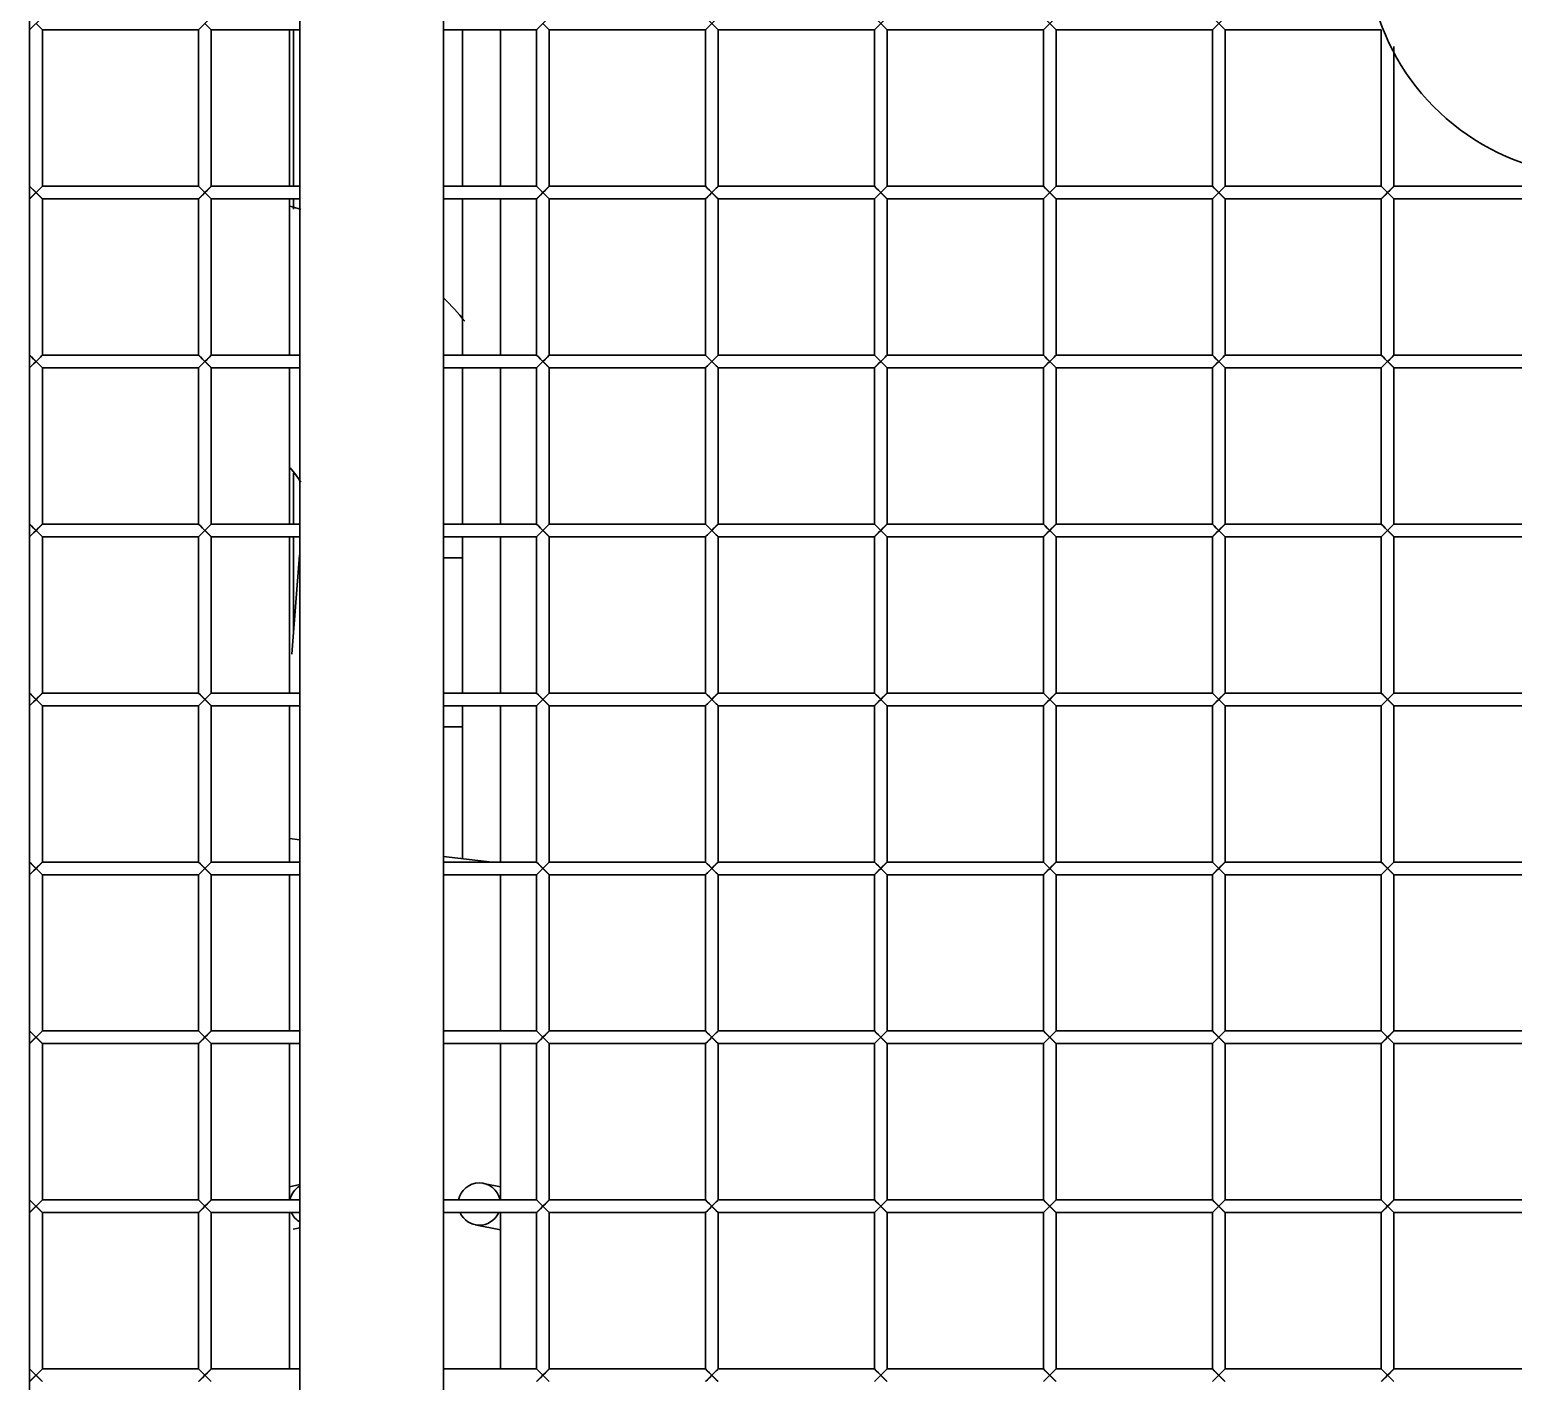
# Model space of a CAD drawing. Header units: millimetres. Extents: x 32496 to 166256, y 3504 to 23939.
# Drawn here: x 72021.5 to 72372.8, y 14209.7 to 14529.7 of the extents above; entities that cross this region are included whole.
import ezdxf

# ---------------------------------------------------------------- set-up
doc = ezdxf.new("R2010")
doc.units = ezdxf.units.MM
doc.layers.get('0').update_dxf_attribs({"lineweight": 35})

# ---------------------------------------------------------------- blocks, each defined once
blk = doc.blocks.new('8-1250')
at = {"linetype": 'Continuous'}
for p, q in [((-960.63, -32393.79), (-960.63, -33324.79)), ((-926.63, -32393.79), (-926.63, -33324.79)), ((-1024.63, -33311.79), (-1024.63, -32408.79)), ((-1024.63, -32441.79), (-1021.63, -32438.79)), ((-1021.63, -32441.79), (-1023.13, -32440.29)), ((-984.63, -32441.79), (-981.63, -32438.79)), ((-981.63, -32441.79), (-983.13, -32440.29)), ((-904.63, -32441.79), (-901.63, -32438.79)), ((-901.63, -32441.79), (-903.13, -32440.29)), ((-864.63, -32441.79), (-861.63, -32438.79)), ((-864.63, -32438.79), (-861.63, -32441.79)), ((-824.63, -32441.79), (-821.63, -32438.79)), ((-824.63, -32438.79), (-821.63, -32441.79)), ((-784.63, -32441.79), (-781.63, -32438.79)), ((-784.63, -32438.79), (-781.63, -32441.79)), ((-744.63, -32441.79), (-741.63, -32438.79)), ((-744.63, -32438.79), (-741.63, -32441.79)), ((-1021.63, -32441.79), (-1021.63, -32478.79)), ((-1021.63, -32441.79), (-984.63, -32441.79)), ((-984.63, -32441.79), (-984.63, -32478.79)), ((-981.63, -32441.79), (-981.63, -32478.79)), ((-981.63, -32441.79), (-960.63, -32441.79)), ((-963.13, -32478.79), (-963.13, -32441.79)), ((-962.13, -32441.79), (-962.13, -32478.79)), ((-926.63, -32441.79), (-904.63, -32441.79)), ((-922.13, -32441.79), (-922.13, -32478.79)), ((-913.13, -32441.79), (-913.13, -32478.79)), ((-904.63, -32441.79), (-904.63, -32478.79)), ((-901.63, -32441.79), (-901.63, -32478.79)), ((-901.63, -32441.79), (-864.63, -32441.79)), ((-864.63, -32441.79), (-864.63, -32478.79)), ((-861.63, -32441.79), (-861.63, -32478.79)), ((-861.63, -32441.79), (-824.63, -32441.79)), ((-824.63, -32441.79), (-824.63, -32478.79)), ((-821.63, -32441.79), (-821.63, -32478.79)), ((-821.63, -32441.79), (-784.63, -32441.79)), ((-784.63, -32441.79), (-784.63, -32478.79)), ((-781.63, -32441.79), (-781.63, -32478.79)), ((-781.63, -32441.79), (-744.63, -32441.79)), ((-744.63, -32441.79), (-744.63, -32478.79)), ((-741.63, -32441.79), (-741.63, -32478.79)), ((-741.63, -32441.79), (-704.63, -32441.79)), ((-704.63, -32441.79), (-704.63, -32478.79)), ((-701.63, -32445.73), (-701.63, -32478.79)), ((-1024.63, -32481.79), (-1021.63, -32478.79)), ((-1024.63, -32478.79), (-1023.13, -32480.29)), ((-1021.63, -32478.79), (-984.63, -32478.79)), ((-984.63, -32481.79), (-981.63, -32478.79)), ((-984.63, -32478.79), (-983.13, -32480.29)), ((-981.63, -32478.79), (-960.63, -32478.79)), ((-926.63, -32478.79), (-904.63, -32478.79)), ((-904.63, -32481.79), (-901.63, -32478.79)), ((-904.63, -32478.79), (-901.63, -32481.79)), ((-901.63, -32478.79), (-864.63, -32478.79)), ((-864.63, -32481.79), (-861.63, -32478.79)), ((-864.63, -32478.79), (-861.63, -32481.79)), ((-861.63, -32478.79), (-824.63, -32478.79)), ((-824.63, -32481.79), (-821.63, -32478.79)), ((-824.63, -32478.79), (-821.63, -32481.79)), ((-821.63, -32478.79), (-784.63, -32478.79)), ((-784.63, -32481.79), (-781.63, -32478.79)), ((-784.63, -32478.79), (-781.63, -32481.79)), ((-781.63, -32478.79), (-744.63, -32478.79)), ((-744.63, -32481.79), (-741.63, -32478.79)), ((-744.63, -32478.79), (-741.63, -32481.79)), ((-741.63, -32478.79), (-704.63, -32478.79)), ((-704.63, -32481.79), (-701.63, -32478.79)), ((-704.63, -32478.79), (-701.63, -32481.79)), ((-701.63, -32478.79), (-664.63, -32478.79)), ((-1021.63, -32481.79), (-1023.13, -32480.29)), ((-1021.63, -32481.79), (-1021.63, -32518.79)), ((-1021.63, -32481.79), (-984.63, -32481.79)), ((-984.63, -32481.79), (-984.63, -32518.79)), ((-981.63, -32481.79), (-983.13, -32480.29)), ((-981.63, -32481.79), (-981.63, -32518.79)), ((-981.63, -32481.79), (-960.63, -32481.79)), ((-963.13, -32518.79), (-963.13, -32481.79)), ((-962.13, -32481.79), (-962.13, -32484.2)), ((-926.63, -32481.79), (-904.63, -32481.79)), ((-922.13, -32481.79), (-922.13, -32518.79)), ((-913.13, -32481.79), (-913.13, -32518.79)), ((-904.63, -32481.79), (-904.63, -32518.79)), ((-901.63, -32481.79), (-901.63, -32518.79)), ((-901.63, -32481.79), (-864.63, -32481.79)), ((-864.63, -32481.79), (-864.63, -32518.79)), ((-861.63, -32481.79), (-861.63, -32518.79)), ((-861.63, -32481.79), (-824.63, -32481.79)), ((-824.63, -32481.79), (-824.63, -32518.79)), ((-821.63, -32481.79), (-821.63, -32518.79)), ((-821.63, -32481.79), (-784.63, -32481.79)), ((-784.63, -32481.79), (-784.63, -32518.79)), ((-781.63, -32481.79), (-781.63, -32518.79)), ((-781.63, -32481.79), (-744.63, -32481.79)), ((-744.63, -32481.79), (-744.63, -32518.79)), ((-741.63, -32481.79), (-741.63, -32518.79)), ((-741.63, -32481.79), (-704.63, -32481.79)), ((-704.63, -32481.79), (-704.63, -32518.79)), ((-701.63, -32481.79), (-701.63, -32518.79)), ((-701.63, -32481.79), (-664.63, -32481.79)), ((-1024.63, -32521.79), (-1021.63, -32518.79)), ((-1024.63, -32518.79), (-1023.13, -32520.29)), ((-1021.63, -32521.79), (-1023.13, -32520.29)), ((-1021.63, -32518.79), (-984.63, -32518.79)), ((-1021.63, -32521.79), (-1021.63, -32558.79)), ((-1021.63, -32521.79), (-984.63, -32521.79)), ((-984.63, -32521.79), (-981.63, -32518.79)), ((-984.63, -32518.79), (-983.13, -32520.29)), ((-984.63, -32521.79), (-984.63, -32558.79)), ((-981.63, -32521.79), (-983.13, -32520.29)), ((-981.63, -32518.79), (-960.63, -32518.79)), ((-981.63, -32521.79), (-981.63, -32558.79)), ((-981.63, -32521.79), (-960.63, -32521.79)), ((-963.13, -32558.79), (-963.13, -32521.79)), ((-926.63, -32518.79), (-904.63, -32518.79)), ((-926.63, -32521.79), (-904.63, -32521.79)), ((-922.13, -32521.79), (-922.13, -32558.79)), ((-913.13, -32521.79), (-913.13, -32558.79)), ((-904.63, -32521.79), (-901.63, -32518.79)), ((-904.63, -32518.79), (-901.63, -32521.79)), ((-904.63, -32521.79), (-904.63, -32558.79)), ((-901.63, -32518.79), (-864.63, -32518.79)), ((-901.63, -32521.79), (-901.63, -32558.79)), ((-901.63, -32521.79), (-864.63, -32521.79)), ((-864.63, -32521.79), (-861.63, -32518.79)), ((-864.63, -32518.79), (-861.63, -32521.79)), ((-864.63, -32521.79), (-864.63, -32558.79)), ((-861.63, -32518.79), (-824.63, -32518.79)), ((-861.63, -32521.79), (-861.63, -32558.79)), ((-861.63, -32521.79), (-824.63, -32521.79)), ((-824.63, -32521.79), (-821.63, -32518.79)), ((-824.63, -32518.79), (-821.63, -32521.79)), ((-824.63, -32521.79), (-824.63, -32558.79)), ((-821.63, -32518.79), (-784.63, -32518.79)), ((-821.63, -32521.79), (-821.63, -32558.79)), ((-821.63, -32521.79), (-784.63, -32521.79)), ((-784.63, -32521.79), (-781.63, -32518.79)), ((-784.63, -32518.79), (-781.63, -32521.79)), ((-784.63, -32521.79), (-784.63, -32558.79)), ((-781.63, -32518.79), (-744.63, -32518.79)), ((-781.63, -32521.79), (-781.63, -32558.79)), ((-781.63, -32521.79), (-744.63, -32521.79)), ((-744.63, -32521.79), (-741.63, -32518.79)), ((-744.63, -32518.79), (-741.63, -32521.79)), ((-744.63, -32521.79), (-744.63, -32558.79)), ((-741.63, -32518.79), (-704.63, -32518.79)), ((-741.63, -32521.79), (-741.63, -32558.79)), ((-741.63, -32521.79), (-704.63, -32521.79)), ((-704.63, -32521.79), (-701.63, -32518.79)), ((-704.63, -32518.79), (-701.63, -32521.79)), ((-704.63, -32521.79), (-704.63, -32558.79)), ((-701.63, -32518.79), (-664.63, -32518.79)), ((-701.63, -32521.79), (-701.63, -32558.79)), ((-701.63, -32521.79), (-664.63, -32521.79)), ((-962.13, -32546.69), (-962.13, -32558.79)), ((-1024.63, -32561.79), (-1021.63, -32558.79)), ((-1024.63, -32558.79), (-1023.13, -32560.29)), ((-1021.63, -32561.79), (-1023.13, -32560.29)), ((-1021.63, -32558.79), (-984.63, -32558.79)), ((-984.63, -32561.79), (-981.63, -32558.79)), ((-984.63, -32558.79), (-981.63, -32561.79)), ((-981.63, -32558.79), (-960.63, -32558.79)), ((-926.63, -32558.79), (-904.63, -32558.79)), ((-904.63, -32561.79), (-901.63, -32558.79)), ((-904.63, -32558.79), (-901.63, -32561.79)), ((-901.63, -32558.79), (-864.63, -32558.79)), ((-864.63, -32561.79), (-861.63, -32558.79)), ((-864.63, -32558.79), (-861.63, -32561.79)), ((-861.63, -32558.79), (-824.63, -32558.79)), ((-824.63, -32561.79), (-821.63, -32558.79)), ((-824.63, -32558.79), (-821.63, -32561.79)), ((-821.63, -32558.79), (-784.63, -32558.79)), ((-784.63, -32561.79), (-781.63, -32558.79)), ((-784.63, -32558.79), (-781.63, -32561.79)), ((-781.63, -32558.79), (-744.63, -32558.79)), ((-744.63, -32561.79), (-741.63, -32558.79)), ((-744.63, -32558.79), (-741.63, -32561.79)), ((-741.63, -32558.79), (-704.63, -32558.79)), ((-704.63, -32561.79), (-701.63, -32558.79)), ((-704.63, -32558.79), (-701.63, -32561.79)), ((-701.63, -32558.79), (-664.63, -32558.79)), ((-1021.63, -32561.79), (-1021.63, -32598.79)), ((-1021.63, -32561.79), (-984.63, -32561.79)), ((-984.63, -32561.79), (-984.63, -32598.79)), ((-981.63, -32561.79), (-981.63, -32598.79)), ((-981.63, -32561.79), (-960.63, -32561.79)), ((-963.13, -32598.79), (-963.13, -32561.79)), ((-962.13, -32561.79), (-962.13, -32583.96)), ((-926.63, -32561.79), (-904.63, -32561.79)), ((-922.13, -32561.79), (-922.13, -32598.79)), ((-913.13, -32561.79), (-913.13, -32598.79)), ((-904.63, -32561.79), (-904.63, -32598.79)), ((-901.63, -32561.79), (-864.63, -32561.79)), ((-901.63, -32561.79), (-901.63, -32598.79)), ((-864.63, -32561.79), (-864.63, -32598.79)), ((-861.63, -32561.79), (-824.63, -32561.79)), ((-861.63, -32561.79), (-861.63, -32598.79)), ((-824.63, -32561.79), (-824.63, -32598.79)), ((-821.63, -32561.79), (-784.63, -32561.79)), ((-821.63, -32561.79), (-821.63, -32598.79)), ((-784.63, -32561.79), (-784.63, -32598.79)), ((-781.63, -32561.79), (-744.63, -32561.79)), ((-781.63, -32561.79), (-781.63, -32598.79)), ((-744.63, -32561.79), (-744.63, -32598.79)), ((-741.63, -32561.79), (-704.63, -32561.79)), ((-741.63, -32561.79), (-741.63, -32598.79)), ((-704.63, -32561.79), (-704.63, -32598.79)), ((-701.63, -32561.79), (-664.63, -32561.79)), ((-701.63, -32561.79), (-701.63, -32598.79)), ((-962.57, -32589.57), (-960.73, -32566.12)), ((-922.13, -32566.79), (-926.63, -32566.79)), ((-1024.63, -32601.79), (-1021.63, -32598.79)), ((-1024.63, -32598.79), (-1021.63, -32601.79)), ((-1021.63, -32598.79), (-984.63, -32598.79)), ((-984.63, -32601.79), (-981.63, -32598.79)), ((-984.63, -32598.79), (-981.63, -32601.79)), ((-981.63, -32598.79), (-960.63, -32598.79)), ((-926.63, -32598.79), (-904.63, -32598.79)), ((-904.63, -32601.79), (-901.63, -32598.79)), ((-904.63, -32598.79), (-901.63, -32601.79)), ((-901.63, -32598.79), (-864.63, -32598.79)), ((-864.63, -32601.79), (-861.63, -32598.79)), ((-864.63, -32598.79), (-861.63, -32601.79)), ((-861.63, -32598.79), (-824.63, -32598.79)), ((-824.63, -32601.79), (-821.63, -32598.79)), ((-824.63, -32598.79), (-821.63, -32601.79)), ((-821.63, -32598.79), (-784.63, -32598.79)), ((-784.63, -32601.79), (-781.63, -32598.79)), ((-784.63, -32598.79), (-781.63, -32601.79)), ((-781.63, -32598.79), (-744.63, -32598.79)), ((-744.63, -32601.79), (-741.63, -32598.79)), ((-744.63, -32598.79), (-741.63, -32601.79)), ((-741.63, -32598.79), (-704.63, -32598.79)), ((-704.63, -32601.79), (-701.63, -32598.79)), ((-704.63, -32598.79), (-701.63, -32601.79)), ((-701.63, -32598.79), (-664.63, -32598.79)), ((-1021.63, -32601.79), (-1021.63, -32638.79)), ((-1021.63, -32601.79), (-984.63, -32601.79)), ((-984.63, -32601.79), (-984.63, -32638.79)), ((-981.63, -32601.79), (-981.63, -32638.79)), ((-981.63, -32601.79), (-960.63, -32601.79)), ((-963.13, -32638.79), (-963.13, -32601.79)), ((-926.63, -32601.79), (-904.63, -32601.79)), ((-922.13, -32601.79), (-922.13, -32637.98)), ((-913.13, -32601.79), (-913.13, -32638.79)), ((-904.63, -32601.79), (-904.63, -32638.79)), ((-901.63, -32601.79), (-864.63, -32601.79)), ((-901.63, -32601.79), (-901.63, -32638.79)), ((-864.63, -32601.79), (-864.63, -32638.79)), ((-861.63, -32601.79), (-824.63, -32601.79)), ((-861.63, -32601.79), (-861.63, -32638.79)), ((-824.63, -32601.79), (-824.63, -32638.79)), ((-821.63, -32601.79), (-784.63, -32601.79)), ((-821.63, -32601.79), (-821.63, -32638.79)), ((-784.63, -32601.79), (-784.63, -32638.79)), ((-781.63, -32601.79), (-744.63, -32601.79)), ((-781.63, -32601.79), (-781.63, -32638.79)), ((-744.63, -32601.79), (-744.63, -32638.79)), ((-741.63, -32601.79), (-704.63, -32601.79)), ((-741.63, -32601.79), (-741.63, -32638.79)), ((-704.63, -32601.79), (-704.63, -32638.79)), ((-701.63, -32601.79), (-664.63, -32601.79)), ((-701.63, -32601.79), (-701.63, -32638.79)), ((-926.63, -32606.79), (-922.13, -32606.79)), ((-963.13, -32633.24), (-960.63, -32633.53)), ((-926.63, -32637.46), (-915.17, -32638.79)), ((-1024.63, -32641.79), (-1021.63, -32638.79)), ((-1024.63, -32638.79), (-1021.63, -32641.79)), ((-1021.63, -32638.79), (-984.63, -32638.79)), ((-984.63, -32641.79), (-981.63, -32638.79)), ((-984.63, -32638.79), (-981.63, -32641.79)), ((-981.63, -32638.79), (-960.63, -32638.79)), ((-926.63, -32638.79), (-904.63, -32638.79)), ((-904.63, -32641.79), (-901.63, -32638.79)), ((-904.63, -32638.79), (-901.63, -32641.79)), ((-901.63, -32638.79), (-864.63, -32638.79)), ((-864.63, -32641.79), (-861.63, -32638.79)), ((-864.63, -32638.79), (-861.63, -32641.79)), ((-861.63, -32638.79), (-824.63, -32638.79)), ((-824.63, -32641.79), (-821.63, -32638.79)), ((-824.63, -32638.79), (-821.63, -32641.79)), ((-821.63, -32638.79), (-784.63, -32638.79)), ((-784.63, -32641.79), (-781.63, -32638.79)), ((-784.63, -32638.79), (-781.63, -32641.79)), ((-781.63, -32638.79), (-744.63, -32638.79)), ((-744.63, -32641.79), (-741.63, -32638.79)), ((-744.63, -32638.79), (-741.63, -32641.79)), ((-741.63, -32638.79), (-704.63, -32638.79)), ((-704.63, -32641.79), (-701.63, -32638.79)), ((-704.63, -32638.79), (-701.63, -32641.79)), ((-701.63, -32638.79), (-664.63, -32638.79)), ((-1021.63, -32641.79), (-1021.63, -32678.79)), ((-1021.63, -32641.79), (-984.63, -32641.79)), ((-984.63, -32641.79), (-984.63, -32678.79)), ((-981.63, -32641.79), (-981.63, -32678.79)), ((-981.63, -32641.79), (-960.63, -32641.79)), ((-963.13, -32678.79), (-963.13, -32641.79)), ((-926.63, -32641.79), (-904.63, -32641.79)), ((-913.13, -32641.79), (-913.13, -32678.79)), ((-904.63, -32641.79), (-904.63, -32678.79)), ((-901.63, -32641.79), (-864.63, -32641.79)), ((-901.63, -32641.79), (-901.63, -32678.79)), ((-864.63, -32641.79), (-864.63, -32678.79)), ((-861.63, -32641.79), (-824.63, -32641.79)), ((-861.63, -32641.79), (-861.63, -32678.79)), ((-824.63, -32641.79), (-824.63, -32678.79)), ((-821.63, -32641.79), (-784.63, -32641.79)), ((-821.63, -32641.79), (-821.63, -32678.79)), ((-784.63, -32641.79), (-784.63, -32678.79)), ((-781.63, -32641.79), (-744.63, -32641.79)), ((-781.63, -32641.79), (-781.63, -32678.79)), ((-744.63, -32641.79), (-744.63, -32678.79)), ((-741.63, -32641.79), (-704.63, -32641.79)), ((-741.63, -32641.79), (-741.63, -32678.79)), ((-704.63, -32641.79), (-704.63, -32678.79)), ((-701.63, -32641.79), (-664.63, -32641.79)), ((-701.63, -32641.79), (-701.63, -32678.79)), ((-1024.63, -32681.79), (-1021.63, -32678.79)), ((-1024.63, -32678.79), (-1021.63, -32681.79)), ((-1021.63, -32678.79), (-984.63, -32678.79)), ((-984.63, -32681.79), (-981.63, -32678.79)), ((-984.63, -32678.79), (-981.63, -32681.79)), ((-981.63, -32678.79), (-960.63, -32678.79)), ((-926.63, -32678.79), (-904.63, -32678.79)), ((-904.63, -32681.79), (-901.63, -32678.79)), ((-904.63, -32678.79), (-901.63, -32681.79)), ((-901.63, -32678.79), (-864.63, -32678.79)), ((-864.63, -32681.79), (-861.63, -32678.79)), ((-864.63, -32678.79), (-861.63, -32681.79)), ((-861.63, -32678.79), (-824.63, -32678.79)), ((-824.63, -32681.79), (-821.63, -32678.79)), ((-824.63, -32678.79), (-821.63, -32681.79)), ((-821.63, -32678.79), (-784.63, -32678.79)), ((-784.63, -32681.79), (-781.63, -32678.79)), ((-784.63, -32678.79), (-781.63, -32681.79)), ((-781.63, -32678.79), (-744.63, -32678.79)), ((-744.63, -32681.79), (-741.63, -32678.79)), ((-744.63, -32678.79), (-741.63, -32681.79)), ((-741.63, -32678.79), (-704.63, -32678.79)), ((-704.63, -32681.79), (-701.63, -32678.79)), ((-704.63, -32678.79), (-701.63, -32681.79)), ((-701.63, -32678.79), (-664.63, -32678.79)), ((-1021.63, -32681.79), (-1021.63, -32718.79)), ((-1021.63, -32681.79), (-984.63, -32681.79)), ((-984.63, -32681.79), (-984.63, -32718.79)), ((-981.63, -32681.79), (-981.63, -32718.79)), ((-981.63, -32681.79), (-960.63, -32681.79)), ((-963.13, -32718.79), (-963.13, -32681.79)), ((-926.63, -32681.79), (-904.63, -32681.79)), ((-913.13, -32681.79), (-913.13, -32718.79)), ((-904.63, -32681.79), (-904.63, -32718.79)), ((-901.63, -32681.79), (-864.63, -32681.79)), ((-901.63, -32681.79), (-901.63, -32718.79)), ((-864.63, -32681.79), (-864.63, -32718.79)), ((-861.63, -32681.79), (-824.63, -32681.79)), ((-861.63, -32681.79), (-861.63, -32718.79)), ((-824.63, -32681.79), (-824.63, -32718.79)), ((-821.63, -32681.79), (-784.63, -32681.79)), ((-821.63, -32681.79), (-821.63, -32718.79)), ((-784.63, -32681.79), (-784.63, -32718.79)), ((-781.63, -32681.79), (-744.63, -32681.79)), ((-781.63, -32681.79), (-781.63, -32718.79)), ((-744.63, -32681.79), (-744.63, -32718.79)), ((-741.63, -32681.79), (-704.63, -32681.79)), ((-741.63, -32681.79), (-741.63, -32718.79)), ((-704.63, -32681.79), (-704.63, -32718.79)), ((-701.63, -32681.79), (-664.63, -32681.79)), ((-701.63, -32681.79), (-701.63, -32718.79)), ((-963.13, -32715.66), (-960.63, -32715.17)), ((-917.21, -32714.86), (-913.13, -32715.66)), ((-1024.63, -32721.79), (-1021.63, -32718.79)), ((-1024.63, -32718.79), (-1021.63, -32721.79)), ((-1021.63, -32718.79), (-984.63, -32718.79)), ((-984.63, -32721.79), (-981.63, -32718.79)), ((-984.63, -32718.79), (-981.63, -32721.79)), ((-981.63, -32718.79), (-960.63, -32718.79)), ((-926.63, -32718.79), (-904.63, -32718.79)), ((-904.63, -32721.79), (-901.63, -32718.79)), ((-904.63, -32718.79), (-901.63, -32721.79)), ((-901.63, -32718.79), (-864.63, -32718.79)), ((-864.63, -32721.79), (-861.63, -32718.79)), ((-864.63, -32718.79), (-861.63, -32721.79)), ((-861.63, -32718.79), (-824.63, -32718.79)), ((-824.63, -32721.79), (-821.63, -32718.79)), ((-824.63, -32718.79), (-821.63, -32721.79)), ((-821.63, -32718.79), (-784.63, -32718.79)), ((-784.63, -32721.79), (-781.63, -32718.79)), ((-784.63, -32718.79), (-781.63, -32721.79)), ((-781.63, -32718.79), (-744.63, -32718.79)), ((-744.63, -32721.79), (-741.63, -32718.79)), ((-744.63, -32718.79), (-741.63, -32721.79)), ((-741.63, -32718.79), (-704.63, -32718.79)), ((-704.63, -32721.79), (-701.63, -32718.79)), ((-704.63, -32718.79), (-701.63, -32721.79)), ((-701.63, -32718.79), (-664.63, -32718.79)), ((-1021.63, -32721.79), (-1021.63, -32758.79)), ((-1021.63, -32721.79), (-984.63, -32721.79)), ((-984.63, -32721.79), (-984.63, -32758.79)), ((-981.63, -32721.79), (-981.63, -32758.79)), ((-981.63, -32721.79), (-960.63, -32721.79)), ((-963.13, -32758.79), (-963.13, -32721.79)), ((-926.63, -32721.79), (-904.63, -32721.79)), ((-913.13, -32721.79), (-913.13, -32758.79)), ((-904.63, -32721.79), (-904.63, -32758.79)), ((-901.63, -32721.79), (-864.63, -32721.79)), ((-901.63, -32721.79), (-901.63, -32758.79)), ((-864.63, -32721.79), (-864.63, -32758.79)), ((-861.63, -32721.79), (-824.63, -32721.79)), ((-861.63, -32721.79), (-861.63, -32758.79)), ((-824.63, -32721.79), (-824.63, -32758.79)), ((-821.63, -32721.79), (-784.63, -32721.79)), ((-821.63, -32721.79), (-821.63, -32758.79)), ((-784.63, -32721.79), (-784.63, -32758.79)), ((-781.63, -32721.79), (-744.63, -32721.79)), ((-781.63, -32721.79), (-781.63, -32758.79)), ((-744.63, -32721.79), (-744.63, -32758.79)), ((-741.63, -32721.79), (-704.63, -32721.79)), ((-741.63, -32721.79), (-741.63, -32758.79)), ((-704.63, -32721.79), (-704.63, -32758.79)), ((-701.63, -32721.79), (-664.63, -32721.79)), ((-701.63, -32721.79), (-701.63, -32758.79)), ((-962.27, -32725.68), (-960.63, -32725.36)), ((-919.12, -32724.68), (-913.13, -32725.84)), ((-1024.63, -32761.79), (-1021.63, -32758.79)), ((-1024.63, -32758.79), (-1021.63, -32761.79)), ((-1021.63, -32758.79), (-984.63, -32758.79)), ((-984.63, -32761.79), (-981.63, -32758.79)), ((-984.63, -32758.79), (-981.63, -32761.79)), ((-981.63, -32758.79), (-960.63, -32758.79)), ((-926.63, -32758.79), (-904.63, -32758.79)), ((-904.63, -32761.79), (-901.63, -32758.79)), ((-904.63, -32758.79), (-901.63, -32761.79)), ((-901.63, -32758.79), (-864.63, -32758.79)), ((-864.63, -32761.79), (-861.63, -32758.79)), ((-864.63, -32758.79), (-861.63, -32761.79)), ((-861.63, -32758.79), (-824.63, -32758.79)), ((-824.63, -32761.79), (-821.63, -32758.79)), ((-824.63, -32758.79), (-821.63, -32761.79)), ((-821.63, -32758.79), (-784.63, -32758.79)), ((-784.63, -32761.79), (-781.63, -32758.79)), ((-784.63, -32758.79), (-781.63, -32761.79)), ((-781.63, -32758.79), (-744.63, -32758.79)), ((-744.63, -32761.79), (-741.63, -32758.79)), ((-744.63, -32758.79), (-741.63, -32761.79)), ((-741.63, -32758.79), (-704.63, -32758.79)), ((-704.63, -32761.79), (-701.63, -32758.79)), ((-704.63, -32758.79), (-701.63, -32761.79)), ((-701.63, -32758.79), (-664.63, -32758.79))]:
    blk.add_line(p, q, dxfattribs=at)
for points in [[(-1024.51, -32478.9), (-1024.2, -32479.22), (-1023.71, -32479.71), (-1022.54, -32480.88)], [(-1023.13, -32480.29), (-1022.54, -32479.7), (-1022.07, -32479.23), (-1021.74, -32478.9)], [(-984.51, -32478.9), (-984.2, -32479.22), (-983.71, -32479.71), (-982.54, -32480.88)], [(-983.13, -32480.29), (-982.54, -32479.7), (-982.07, -32479.23), (-981.74, -32478.9)], [(-904.63, -32478.79), (-904.2, -32479.22), (-903.71, -32479.71), (-902.54, -32480.88)], [(-903.13, -32480.29), (-902.54, -32479.7), (-902.07, -32479.23), (-901.74, -32478.9)], [(-864.63, -32478.79), (-864.2, -32479.22), (-863.71, -32479.71), (-862.54, -32480.88)], [(-863.13, -32480.29), (-862.54, -32479.7), (-862.07, -32479.23), (-861.74, -32478.9)], [(-824.63, -32478.79), (-824.2, -32479.22), (-823.71, -32479.71), (-822.54, -32480.88)], [(-823.13, -32480.29), (-822.54, -32479.7), (-822.07, -32479.23), (-821.74, -32478.9)], [(-784.63, -32478.79), (-784.2, -32479.22), (-783.71, -32479.71), (-782.54, -32480.88)], [(-783.13, -32480.29), (-782.54, -32479.7), (-782.07, -32479.23), (-781.74, -32478.9)], [(-744.63, -32478.79), (-744.2, -32479.22), (-743.71, -32479.71), (-742.54, -32480.88)], [(-743.13, -32480.29), (-742.54, -32479.7), (-742.07, -32479.23), (-741.74, -32478.9)], [(-704.63, -32478.79), (-704.2, -32479.22), (-703.71, -32479.71), (-702.54, -32480.88)], [(-703.13, -32480.29), (-702.54, -32479.7), (-702.07, -32479.23), (-701.74, -32478.9)], [(-1023.13, -32480.29), (-1023.72, -32480.88), (-1024.19, -32481.35), (-1024.51, -32481.67)], [(-1021.74, -32481.67), (-1022.07, -32481.35), (-1022.54, -32480.88)], [(-983.13, -32480.29), (-983.72, -32480.88), (-984.19, -32481.35), (-984.51, -32481.67)], [(-981.74, -32481.67), (-982.07, -32481.35), (-982.54, -32480.88)], [(-903.13, -32480.29), (-903.72, -32480.88), (-904.19, -32481.35), (-904.51, -32481.67)], [(-901.74, -32481.67), (-902.07, -32481.35), (-902.54, -32480.88)], [(-863.13, -32480.29), (-863.72, -32480.88), (-864.19, -32481.35), (-864.51, -32481.67)], [(-861.74, -32481.67), (-862.07, -32481.35), (-862.54, -32480.88)], [(-823.13, -32480.29), (-823.72, -32480.88), (-824.19, -32481.35), (-824.51, -32481.67)], [(-821.74, -32481.67), (-822.07, -32481.35), (-822.54, -32480.88)], [(-783.13, -32480.29), (-783.72, -32480.88), (-784.19, -32481.35), (-784.51, -32481.67)], [(-781.74, -32481.67), (-782.07, -32481.35), (-782.54, -32480.88)], [(-743.13, -32480.29), (-743.72, -32480.88), (-744.19, -32481.35), (-744.51, -32481.67)], [(-741.74, -32481.67), (-742.07, -32481.35), (-742.54, -32480.88)], [(-703.13, -32480.29), (-703.72, -32480.88), (-704.19, -32481.35), (-704.51, -32481.67)], [(-701.74, -32481.67), (-702.07, -32481.35), (-702.54, -32480.88)], [(-1024.51, -32518.9), (-1024.2, -32519.22), (-1023.71, -32519.71), (-1022.54, -32520.88)], [(-1023.13, -32520.29), (-1023.72, -32520.88), (-1024.19, -32521.35), (-1024.51, -32521.67)], [(-1023.13, -32520.29), (-1022.54, -32519.7), (-1022.07, -32519.23), (-1021.74, -32518.9)], [(-1021.74, -32521.67), (-1022.07, -32521.35), (-1022.54, -32520.88)], [(-984.51, -32518.9), (-984.2, -32519.22), (-983.71, -32519.71), (-982.54, -32520.88)], [(-983.13, -32520.29), (-983.72, -32520.88), (-984.19, -32521.35), (-984.51, -32521.67)], [(-983.13, -32520.29), (-982.54, -32519.7), (-982.07, -32519.23), (-981.74, -32518.9)], [(-981.74, -32521.67), (-982.07, -32521.35), (-982.54, -32520.88)], [(-904.63, -32518.79), (-904.2, -32519.22), (-903.71, -32519.71), (-902.54, -32520.88)], [(-903.13, -32520.29), (-903.72, -32520.88), (-904.19, -32521.35), (-904.51, -32521.67)], [(-903.13, -32520.29), (-902.54, -32519.7), (-902.07, -32519.23), (-901.74, -32518.9)], [(-901.74, -32521.67), (-902.07, -32521.35), (-902.54, -32520.88)], [(-864.63, -32518.79), (-864.2, -32519.22), (-863.71, -32519.71), (-862.54, -32520.88)], [(-863.13, -32520.29), (-863.72, -32520.88), (-864.19, -32521.35), (-864.51, -32521.67)], [(-863.13, -32520.29), (-862.54, -32519.7), (-862.07, -32519.23), (-861.74, -32518.9)], [(-861.74, -32521.67), (-862.07, -32521.35), (-862.54, -32520.88)], [(-824.63, -32518.79), (-824.2, -32519.22), (-823.71, -32519.71), (-822.54, -32520.88)], [(-823.13, -32520.29), (-823.72, -32520.88), (-824.19, -32521.35), (-824.51, -32521.67)], [(-823.13, -32520.29), (-822.54, -32519.7), (-822.07, -32519.23), (-821.74, -32518.9)], [(-821.74, -32521.67), (-822.07, -32521.35), (-822.54, -32520.88)], [(-784.63, -32518.79), (-784.2, -32519.22), (-783.71, -32519.71), (-782.54, -32520.88)], [(-783.13, -32520.29), (-783.72, -32520.88), (-784.19, -32521.35), (-784.51, -32521.67)], [(-783.13, -32520.29), (-782.54, -32519.7), (-782.07, -32519.23), (-781.74, -32518.9)], [(-781.74, -32521.67), (-782.07, -32521.35), (-782.54, -32520.88)], [(-744.63, -32518.79), (-744.2, -32519.22), (-743.71, -32519.71), (-742.54, -32520.88)], [(-743.13, -32520.29), (-743.72, -32520.88), (-744.19, -32521.35), (-744.51, -32521.67)], [(-743.13, -32520.29), (-742.54, -32519.7), (-742.07, -32519.23), (-741.74, -32518.9)], [(-741.74, -32521.67), (-742.07, -32521.35), (-742.54, -32520.88)], [(-704.63, -32518.79), (-704.2, -32519.22), (-703.71, -32519.71), (-702.54, -32520.88)], [(-703.13, -32520.29), (-703.72, -32520.88), (-704.19, -32521.35), (-704.51, -32521.67)], [(-703.13, -32520.29), (-702.54, -32519.7), (-702.07, -32519.23), (-701.74, -32518.9)], [(-701.74, -32521.67), (-702.07, -32521.35), (-702.54, -32520.88)], [(-1024.51, -32558.9), (-1024.2, -32559.22), (-1023.71, -32559.71), (-1022.54, -32560.88)], [(-1023.13, -32560.29), (-1023.72, -32560.88), (-1024.19, -32561.35), (-1024.51, -32561.67)], [(-1023.13, -32560.29), (-1022.54, -32559.7), (-1022.07, -32559.23), (-1021.74, -32558.9)], [(-984.63, -32558.79), (-984.2, -32559.22), (-983.71, -32559.71), (-982.54, -32560.88)], [(-983.13, -32560.29), (-983.72, -32560.88), (-984.19, -32561.35), (-984.51, -32561.67)], [(-983.13, -32560.29), (-982.54, -32559.7), (-982.07, -32559.23), (-981.74, -32558.9)], [(-904.63, -32558.79), (-904.2, -32559.22), (-903.71, -32559.71), (-902.54, -32560.88)], [(-903.13, -32560.29), (-903.72, -32560.88), (-904.19, -32561.35), (-904.51, -32561.67)], [(-903.13, -32560.29), (-902.54, -32559.7), (-902.07, -32559.23), (-901.74, -32558.9)], [(-864.63, -32558.79), (-864.2, -32559.22), (-863.71, -32559.71), (-862.54, -32560.88)], [(-863.13, -32560.29), (-863.72, -32560.88), (-864.19, -32561.35), (-864.51, -32561.67)], [(-863.13, -32560.29), (-862.54, -32559.7), (-862.07, -32559.23), (-861.74, -32558.9)], [(-824.63, -32558.79), (-824.2, -32559.22), (-823.71, -32559.71), (-822.54, -32560.88)], [(-823.13, -32560.29), (-823.72, -32560.88), (-824.19, -32561.35), (-824.51, -32561.67)], [(-823.13, -32560.29), (-822.54, -32559.7), (-822.07, -32559.23), (-821.74, -32558.9)], [(-784.63, -32558.79), (-784.2, -32559.22), (-783.71, -32559.71), (-782.54, -32560.88)], [(-783.13, -32560.29), (-783.72, -32560.88), (-784.19, -32561.35), (-784.51, -32561.67)], [(-783.13, -32560.29), (-782.54, -32559.7), (-782.07, -32559.23), (-781.74, -32558.9)], [(-744.63, -32558.79), (-744.2, -32559.22), (-743.71, -32559.71), (-742.54, -32560.88)], [(-743.13, -32560.29), (-743.72, -32560.88), (-744.19, -32561.35), (-744.51, -32561.67)], [(-743.13, -32560.29), (-742.54, -32559.7), (-742.07, -32559.23), (-741.74, -32558.9)], [(-704.63, -32558.79), (-704.2, -32559.22), (-703.71, -32559.71), (-702.54, -32560.88)], [(-703.13, -32560.29), (-703.72, -32560.88), (-704.19, -32561.35), (-704.51, -32561.67)], [(-703.13, -32560.29), (-702.54, -32559.7), (-702.07, -32559.23), (-701.74, -32558.9)], [(-1021.74, -32561.67), (-1022.07, -32561.35), (-1022.54, -32560.88)], [(-981.74, -32561.67), (-982.07, -32561.35), (-982.54, -32560.88)], [(-901.74, -32561.67), (-902.07, -32561.35), (-902.54, -32560.88)], [(-861.74, -32561.67), (-862.07, -32561.35), (-862.54, -32560.88)], [(-821.74, -32561.67), (-822.07, -32561.35), (-822.54, -32560.88)], [(-781.74, -32561.67), (-782.07, -32561.35), (-782.54, -32560.88)], [(-741.74, -32561.67), (-742.07, -32561.35), (-742.54, -32560.88)], [(-701.74, -32561.67), (-702.07, -32561.35), (-702.54, -32560.88)], [(-1024.63, -32598.79), (-1024.2, -32599.22), (-1023.71, -32599.71), (-1022.54, -32600.88)], [(-1023.13, -32600.29), (-1022.54, -32599.7), (-1022.07, -32599.23), (-1021.74, -32598.9)], [(-984.63, -32598.79), (-984.2, -32599.22), (-983.71, -32599.71), (-982.54, -32600.88)], [(-983.13, -32600.29), (-982.54, -32599.7), (-982.07, -32599.23), (-981.74, -32598.9)], [(-904.63, -32598.79), (-904.2, -32599.22), (-903.71, -32599.71), (-902.54, -32600.88)], [(-903.13, -32600.29), (-902.54, -32599.7), (-902.07, -32599.23), (-901.74, -32598.9)], [(-864.63, -32598.79), (-864.2, -32599.22), (-863.71, -32599.71), (-862.54, -32600.88)], [(-863.13, -32600.29), (-862.54, -32599.7), (-862.07, -32599.23), (-861.74, -32598.9)], [(-824.63, -32598.79), (-824.2, -32599.22), (-823.71, -32599.71), (-822.54, -32600.88)], [(-823.13, -32600.29), (-822.54, -32599.7), (-822.07, -32599.23), (-821.74, -32598.9)], [(-784.63, -32598.79), (-784.2, -32599.22), (-783.71, -32599.71), (-782.54, -32600.88)], [(-783.13, -32600.29), (-782.54, -32599.7), (-782.07, -32599.23), (-781.74, -32598.9)], [(-744.63, -32598.79), (-744.2, -32599.22), (-743.71, -32599.71), (-742.54, -32600.88)], [(-743.13, -32600.29), (-742.54, -32599.7), (-742.07, -32599.23), (-741.74, -32598.9)], [(-704.63, -32598.79), (-704.2, -32599.22), (-703.71, -32599.71), (-702.54, -32600.88)], [(-703.13, -32600.29), (-702.54, -32599.7), (-702.07, -32599.23), (-701.74, -32598.9)], [(-1023.13, -32600.29), (-1023.72, -32600.88), (-1024.19, -32601.35), (-1024.51, -32601.67)], [(-1021.74, -32601.67), (-1022.07, -32601.35), (-1022.54, -32600.88)], [(-983.13, -32600.29), (-983.72, -32600.88), (-984.19, -32601.35), (-984.51, -32601.67)], [(-981.74, -32601.67), (-982.07, -32601.35), (-982.54, -32600.88)], [(-903.13, -32600.29), (-903.72, -32600.88), (-904.19, -32601.35), (-904.51, -32601.67)], [(-901.74, -32601.67), (-902.07, -32601.35), (-902.54, -32600.88)], [(-863.13, -32600.29), (-863.72, -32600.88), (-864.19, -32601.35), (-864.51, -32601.67)], [(-861.74, -32601.67), (-862.07, -32601.35), (-862.54, -32600.88)], [(-823.13, -32600.29), (-823.72, -32600.88), (-824.19, -32601.35), (-824.51, -32601.67)], [(-821.74, -32601.67), (-822.07, -32601.35), (-822.54, -32600.88)], [(-783.13, -32600.29), (-783.72, -32600.88), (-784.19, -32601.35), (-784.51, -32601.67)], [(-781.74, -32601.67), (-782.07, -32601.35), (-782.54, -32600.88)], [(-743.13, -32600.29), (-743.72, -32600.88), (-744.19, -32601.35), (-744.51, -32601.67)], [(-741.74, -32601.67), (-742.07, -32601.35), (-742.54, -32600.88)], [(-703.13, -32600.29), (-703.72, -32600.88), (-704.19, -32601.35), (-704.51, -32601.67)], [(-701.74, -32601.67), (-702.07, -32601.35), (-702.54, -32600.88)], [(-1024.63, -32638.79), (-1024.2, -32639.22), (-1023.71, -32639.71), (-1022.54, -32640.88)], [(-1023.13, -32640.29), (-1023.72, -32640.88), (-1024.19, -32641.35), (-1024.51, -32641.67)], [(-1023.13, -32640.29), (-1022.54, -32639.7), (-1022.07, -32639.23), (-1021.74, -32638.9)], [(-1021.74, -32641.67), (-1022.07, -32641.35), (-1022.54, -32640.88)], [(-984.63, -32638.79), (-984.2, -32639.22), (-983.71, -32639.71), (-982.54, -32640.88)], [(-983.13, -32640.29), (-983.72, -32640.88), (-984.19, -32641.35), (-984.51, -32641.67)], [(-983.13, -32640.29), (-982.54, -32639.7), (-982.07, -32639.23), (-981.74, -32638.9)], [(-981.74, -32641.67), (-982.07, -32641.35), (-982.54, -32640.88)], [(-904.63, -32638.79), (-904.2, -32639.22), (-903.71, -32639.71), (-902.54, -32640.88)], [(-903.13, -32640.29), (-903.72, -32640.88), (-904.19, -32641.35), (-904.51, -32641.67)], [(-903.13, -32640.29), (-902.54, -32639.7), (-902.07, -32639.23), (-901.74, -32638.9)], [(-901.74, -32641.67), (-902.07, -32641.35), (-902.54, -32640.88)], [(-864.63, -32638.79), (-864.2, -32639.22), (-863.71, -32639.71), (-862.54, -32640.88)], [(-863.13, -32640.29), (-863.72, -32640.88), (-864.19, -32641.35), (-864.51, -32641.67)], [(-863.13, -32640.29), (-862.54, -32639.7), (-862.07, -32639.23), (-861.74, -32638.9)], [(-861.74, -32641.67), (-862.07, -32641.35), (-862.54, -32640.88)], [(-824.63, -32638.79), (-824.2, -32639.22), (-823.71, -32639.71), (-822.54, -32640.88)], [(-823.13, -32640.29), (-823.72, -32640.88), (-824.19, -32641.35), (-824.51, -32641.67)], [(-823.13, -32640.29), (-822.54, -32639.7), (-822.07, -32639.23), (-821.74, -32638.9)], [(-821.74, -32641.67), (-822.07, -32641.35), (-822.54, -32640.88)], [(-784.63, -32638.79), (-784.2, -32639.22), (-783.71, -32639.71), (-782.54, -32640.88)], [(-783.13, -32640.29), (-783.72, -32640.88), (-784.19, -32641.35), (-784.51, -32641.67)], [(-783.13, -32640.29), (-782.54, -32639.7), (-782.07, -32639.23), (-781.74, -32638.9)], [(-781.74, -32641.67), (-782.07, -32641.35), (-782.54, -32640.88)], [(-744.63, -32638.79), (-744.2, -32639.22), (-743.71, -32639.71), (-742.54, -32640.88)], [(-743.13, -32640.29), (-743.72, -32640.88), (-744.19, -32641.35), (-744.51, -32641.67)], [(-743.13, -32640.29), (-742.54, -32639.7), (-742.07, -32639.23), (-741.74, -32638.9)], [(-741.74, -32641.67), (-742.07, -32641.35), (-742.54, -32640.88)], [(-704.63, -32638.79), (-704.2, -32639.22), (-703.71, -32639.71), (-702.54, -32640.88)], [(-703.13, -32640.29), (-703.72, -32640.88), (-704.19, -32641.35), (-704.51, -32641.67)], [(-703.13, -32640.29), (-702.54, -32639.7), (-702.07, -32639.23), (-701.74, -32638.9)], [(-701.74, -32641.67), (-702.07, -32641.35), (-702.54, -32640.88)], [(-1024.63, -32678.79), (-1024.2, -32679.22), (-1023.71, -32679.71), (-1022.54, -32680.88)], [(-1023.13, -32680.29), (-1023.72, -32680.88), (-1024.19, -32681.35), (-1024.51, -32681.67)], [(-1023.13, -32680.29), (-1022.54, -32679.7), (-1022.07, -32679.23), (-1021.74, -32678.9)], [(-984.63, -32678.79), (-984.2, -32679.22), (-983.71, -32679.71), (-982.54, -32680.88)], [(-983.13, -32680.29), (-983.72, -32680.88), (-984.19, -32681.35), (-984.51, -32681.67)], [(-983.13, -32680.29), (-982.54, -32679.7), (-982.07, -32679.23), (-981.74, -32678.9)], [(-904.63, -32678.79), (-904.2, -32679.22), (-903.71, -32679.71), (-902.54, -32680.88)], [(-903.13, -32680.29), (-903.72, -32680.88), (-904.19, -32681.35), (-904.51, -32681.67)], [(-903.13, -32680.29), (-902.54, -32679.7), (-902.07, -32679.23), (-901.74, -32678.9)], [(-864.63, -32678.79), (-864.2, -32679.22), (-863.71, -32679.71), (-862.54, -32680.88)], [(-863.13, -32680.29), (-863.72, -32680.88), (-864.19, -32681.35), (-864.51, -32681.67)], [(-863.13, -32680.29), (-862.54, -32679.7), (-862.07, -32679.23), (-861.74, -32678.9)], [(-824.63, -32678.79), (-824.2, -32679.22), (-823.71, -32679.71), (-822.54, -32680.88)], [(-823.13, -32680.29), (-823.72, -32680.88), (-824.19, -32681.35), (-824.51, -32681.67)], [(-823.13, -32680.29), (-822.54, -32679.7), (-822.07, -32679.23), (-821.74, -32678.9)], [(-784.63, -32678.79), (-784.2, -32679.22), (-783.71, -32679.71), (-782.54, -32680.88)], [(-783.13, -32680.29), (-783.72, -32680.88), (-784.19, -32681.35), (-784.51, -32681.67)], [(-783.13, -32680.29), (-782.54, -32679.7), (-782.07, -32679.23), (-781.74, -32678.9)], [(-744.63, -32678.79), (-744.2, -32679.22), (-743.71, -32679.71), (-742.54, -32680.88)], [(-743.13, -32680.29), (-743.72, -32680.88), (-744.19, -32681.35), (-744.51, -32681.67)], [(-743.13, -32680.29), (-742.54, -32679.7), (-742.07, -32679.23), (-741.74, -32678.9)], [(-704.63, -32678.79), (-704.2, -32679.22), (-703.71, -32679.71), (-702.54, -32680.88)], [(-703.13, -32680.29), (-703.72, -32680.88), (-704.19, -32681.35), (-704.51, -32681.67)], [(-703.13, -32680.29), (-702.54, -32679.7), (-702.07, -32679.23), (-701.74, -32678.9)], [(-1021.74, -32681.67), (-1022.07, -32681.35), (-1022.54, -32680.88)], [(-981.74, -32681.67), (-982.07, -32681.35), (-982.54, -32680.88)], [(-901.74, -32681.67), (-902.07, -32681.35), (-902.54, -32680.88)], [(-861.74, -32681.67), (-862.07, -32681.35), (-862.54, -32680.88)], [(-821.74, -32681.67), (-822.07, -32681.35), (-822.54, -32680.88)], [(-781.74, -32681.67), (-782.07, -32681.35), (-782.54, -32680.88)], [(-741.74, -32681.67), (-742.07, -32681.35), (-742.54, -32680.88)], [(-701.74, -32681.67), (-702.07, -32681.35), (-702.54, -32680.88)], [(-1024.63, -32718.79), (-1024.2, -32719.22), (-1023.71, -32719.71), (-1022.54, -32720.88)], [(-1023.13, -32720.29), (-1022.54, -32719.7), (-1022.07, -32719.23), (-1021.74, -32718.9)], [(-984.63, -32718.79), (-984.2, -32719.22), (-983.71, -32719.71), (-982.54, -32720.88)], [(-983.13, -32720.29), (-982.54, -32719.7), (-982.07, -32719.23), (-981.74, -32718.9)], [(-904.63, -32718.79), (-904.2, -32719.22), (-903.71, -32719.71), (-902.54, -32720.88)], [(-903.13, -32720.29), (-902.54, -32719.7), (-902.07, -32719.23), (-901.74, -32718.9)], [(-864.63, -32718.79), (-864.2, -32719.22), (-863.71, -32719.71), (-862.54, -32720.88)], [(-863.13, -32720.29), (-862.54, -32719.7), (-862.07, -32719.23), (-861.74, -32718.9)], [(-824.63, -32718.79), (-824.2, -32719.22), (-823.71, -32719.71), (-822.54, -32720.88)], [(-823.13, -32720.29), (-822.54, -32719.7), (-822.07, -32719.23), (-821.74, -32718.9)], [(-784.63, -32718.79), (-784.2, -32719.22), (-783.71, -32719.71), (-782.54, -32720.88)], [(-783.13, -32720.29), (-782.54, -32719.7), (-782.07, -32719.23), (-781.74, -32718.9)], [(-744.63, -32718.79), (-744.2, -32719.22), (-743.71, -32719.71), (-742.54, -32720.88)], [(-743.13, -32720.29), (-742.54, -32719.7), (-742.07, -32719.23), (-741.74, -32718.9)], [(-704.63, -32718.79), (-704.2, -32719.22), (-703.71, -32719.71), (-702.54, -32720.88)], [(-703.13, -32720.29), (-702.54, -32719.7), (-702.07, -32719.23), (-701.74, -32718.9)], [(-1023.13, -32720.29), (-1023.72, -32720.88), (-1024.19, -32721.35), (-1024.51, -32721.67)], [(-1021.74, -32721.67), (-1022.07, -32721.35), (-1022.54, -32720.88)], [(-983.13, -32720.29), (-983.72, -32720.88), (-984.19, -32721.35), (-984.51, -32721.67)], [(-981.74, -32721.67), (-982.07, -32721.35), (-982.54, -32720.88)], [(-903.13, -32720.29), (-903.72, -32720.88), (-904.19, -32721.35), (-904.51, -32721.67)], [(-901.74, -32721.67), (-902.07, -32721.35), (-902.54, -32720.88)], [(-863.13, -32720.29), (-863.72, -32720.88), (-864.19, -32721.35), (-864.51, -32721.67)], [(-861.74, -32721.67), (-862.07, -32721.35), (-862.54, -32720.88)], [(-823.13, -32720.29), (-823.72, -32720.88), (-824.19, -32721.35), (-824.51, -32721.67)], [(-821.74, -32721.67), (-822.07, -32721.35), (-822.54, -32720.88)], [(-783.13, -32720.29), (-783.72, -32720.88), (-784.19, -32721.35), (-784.51, -32721.67)], [(-781.74, -32721.67), (-782.07, -32721.35), (-782.54, -32720.88)], [(-743.13, -32720.29), (-743.72, -32720.88), (-744.19, -32721.35), (-744.51, -32721.67)], [(-741.74, -32721.67), (-742.07, -32721.35), (-742.54, -32720.88)], [(-703.13, -32720.29), (-703.72, -32720.88), (-704.19, -32721.35), (-704.51, -32721.67)], [(-701.74, -32721.67), (-702.07, -32721.35), (-702.54, -32720.88)], [(-1024.63, -32758.79), (-1024.2, -32759.22), (-1023.71, -32759.71), (-1022.54, -32760.88)], [(-1023.13, -32760.29), (-1023.72, -32760.88), (-1024.19, -32761.35), (-1024.51, -32761.67)], [(-1023.13, -32760.29), (-1022.54, -32759.7), (-1022.07, -32759.23), (-1021.74, -32758.9)], [(-1021.74, -32761.67), (-1022.07, -32761.35), (-1022.54, -32760.88)], [(-984.63, -32758.79), (-984.2, -32759.22), (-983.71, -32759.71), (-982.54, -32760.88)], [(-983.13, -32760.29), (-983.72, -32760.88), (-984.19, -32761.35), (-984.51, -32761.67)], [(-983.13, -32760.29), (-982.54, -32759.7), (-982.07, -32759.23), (-981.74, -32758.9)], [(-981.74, -32761.67), (-982.07, -32761.35), (-982.54, -32760.88)], [(-904.63, -32758.79), (-904.2, -32759.22), (-903.71, -32759.71), (-902.54, -32760.88)], [(-903.13, -32760.29), (-903.72, -32760.88), (-904.19, -32761.35), (-904.51, -32761.67)], [(-903.13, -32760.29), (-902.54, -32759.7), (-902.07, -32759.23), (-901.74, -32758.9)], [(-901.74, -32761.67), (-902.07, -32761.35), (-902.54, -32760.88)], [(-864.63, -32758.79), (-864.2, -32759.22), (-863.71, -32759.71), (-862.54, -32760.88)], [(-863.13, -32760.29), (-863.72, -32760.88), (-864.19, -32761.35), (-864.51, -32761.67)], [(-863.13, -32760.29), (-862.54, -32759.7), (-862.07, -32759.23), (-861.74, -32758.9)], [(-861.74, -32761.67), (-862.07, -32761.35), (-862.54, -32760.88)], [(-824.63, -32758.79), (-824.2, -32759.22), (-823.71, -32759.71), (-822.54, -32760.88)], [(-823.13, -32760.29), (-823.72, -32760.88), (-824.19, -32761.35), (-824.51, -32761.67)], [(-823.13, -32760.29), (-822.54, -32759.7), (-822.07, -32759.23), (-821.74, -32758.9)], [(-821.74, -32761.67), (-822.07, -32761.35), (-822.54, -32760.88)], [(-784.63, -32758.79), (-784.2, -32759.22), (-783.71, -32759.71), (-782.54, -32760.88)], [(-783.13, -32760.29), (-783.72, -32760.88), (-784.19, -32761.35), (-784.51, -32761.67)], [(-783.13, -32760.29), (-782.54, -32759.7), (-782.07, -32759.23), (-781.74, -32758.9)], [(-781.74, -32761.67), (-782.07, -32761.35), (-782.54, -32760.88)], [(-744.63, -32758.79), (-744.2, -32759.22), (-743.71, -32759.71), (-742.54, -32760.88)], [(-743.13, -32760.29), (-743.72, -32760.88), (-744.19, -32761.35), (-744.51, -32761.67)], [(-743.13, -32760.29), (-742.54, -32759.7), (-742.07, -32759.23), (-741.74, -32758.9)], [(-741.74, -32761.67), (-742.07, -32761.35), (-742.54, -32760.88)], [(-704.63, -32758.79), (-704.2, -32759.22), (-703.71, -32759.71), (-702.54, -32760.88)], [(-703.13, -32760.29), (-703.72, -32760.88), (-704.19, -32761.35), (-704.51, -32761.67)], [(-703.13, -32760.29), (-702.54, -32759.7), (-702.07, -32759.23), (-701.74, -32758.9)], [(-701.74, -32761.67), (-702.07, -32761.35), (-702.54, -32760.88)]]:
    blk.add_lwpolyline(points, dxfattribs=at)
for centre, radius, start, end in [((-653.13, -32421.29), 55, 166.6691, 13.3257), ((-988.13, -32566.79), 87, 71.438, 73.2252), ((-988.13, -32566.79), 87, 40.1377, 45.0152), ((-988.13, -32566.79), 33, 32.9185, 40.1854), ((-918.17, -32719.77), 5, 11.8833, 169), ((-958.09, -32719.77), 5, 121.5704, 168.1251), ((-958.09, -32719.77), 5, 205.3278, 238.3246), ((-918.17, -32719.77), 5, 204.3171, 334.6844)]:
    blk.add_arc(centre, radius, start, end, dxfattribs=at)

msp = doc.modelspace()

# ---------------------------------------------------------------- block references
at = {"color": 6}
msp.add_blockref('8-1250', (73046.131, 46971.457), dxfattribs=at)

doc.saveas('drawing.dxf')
